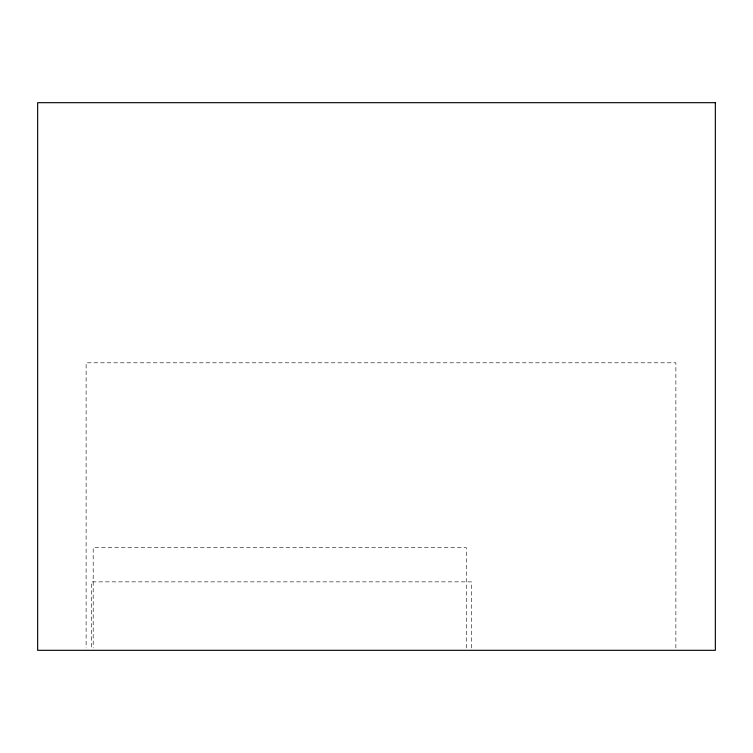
<?xml version="1.0" encoding="UTF-8"?>
<svg xmlns="http://www.w3.org/2000/svg" width="753" height="753" viewBox="0 0 753 753"><rect width="100%" height="100%" fill="white"/><g stroke="black" fill="none" stroke-linecap="round" stroke-linejoin="round"><path stroke-width="0.56" stroke-dasharray="3.77 2.82" d="M675.874 647.975L675.874 362.805L86.115 362.805L86.115 647.975M471.444 647.994L471.444 581.862L91.527 581.862L91.527 647.994M466.267 647.985L466.267 547.638L93.193 547.638L93.193 647.985"/><path stroke-width="1.13" d="M715.35 102.681L37.65 102.681L37.65 650.319L715.35 650.319L715.35 102.681"/></g></svg>
